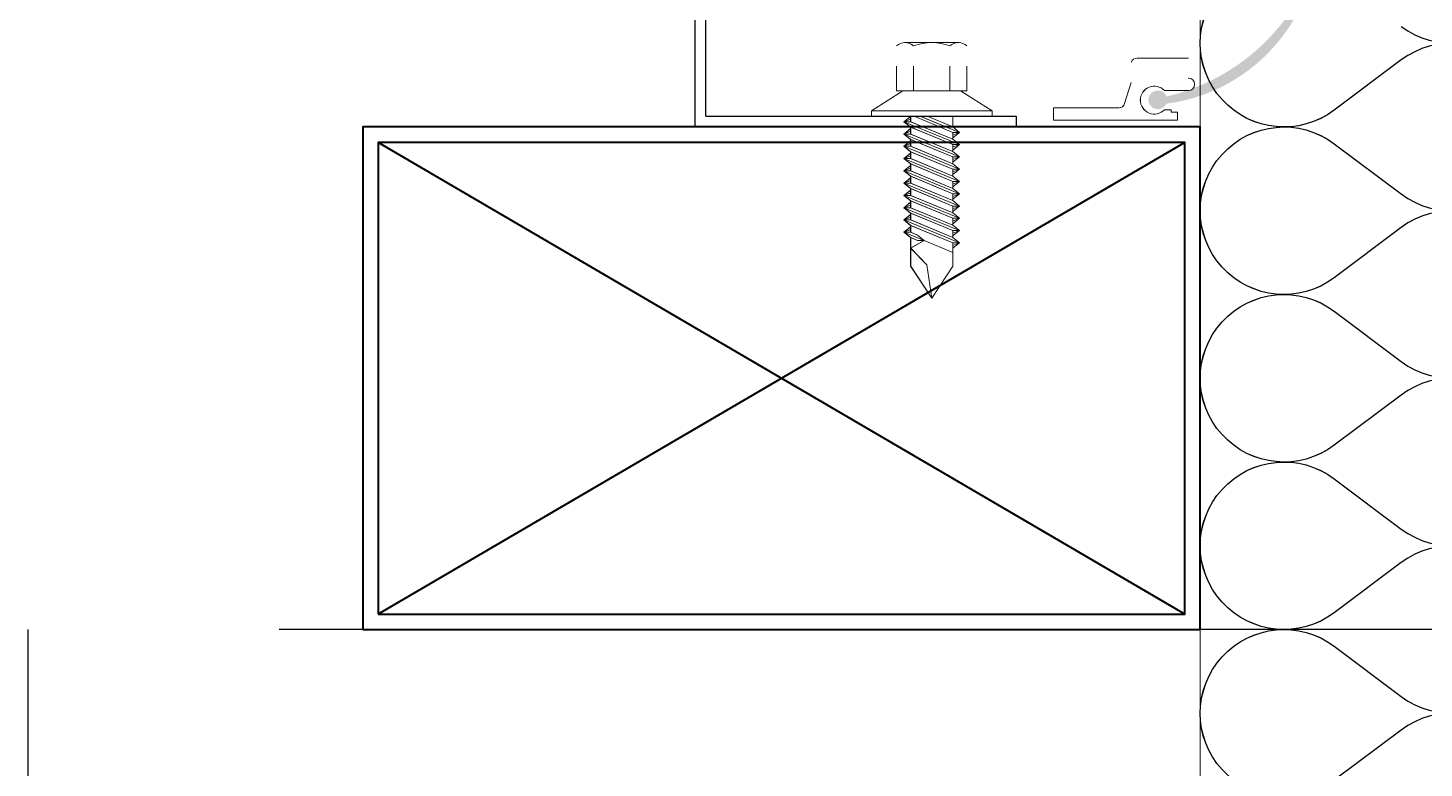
# Model space of a CAD drawing. Header units: millimetres. Extents: x 4003075 to 5615882, y 1445368 to 2591247.
# Drawn here: x 5466125 to 5466333.5, y 2445196.9 to 2445307.3 of the extents above; entities that cross this region are included whole.
import ezdxf

# ---------------------------------------------------------------- set-up
doc = ezdxf.new("R2010")
doc.units = ezdxf.units.MM
doc.linetypes.add('XR-평면도$0$HIDDEN', pattern=[0.375, 0.25, -0.125])
for name, color, linetype, lineweight in [('XR-평면도$0$A-CONC-LIN1', 9, 'Continuous', 40), ('XR-평면도$0$A-DWXM-SHUT', 9, 'Continuous', 25), ('XR-평면도$0$A-FFXM-EQP', 9, 'Continuous', 15), ('XR-평면도$0$A-WAXM-PANL', 9, 'Continuous', 20), ('XR-평면도$0$A-XXXX-STL', 9, 'Continuous', 25)]:
    doc.layers.add(name, color=color, linetype=linetype, lineweight=lineweight)
doc.layers.add('XR-평면도$0$HAT', color=9, linetype='Continuous')

# ---------------------------------------------------------------- blocks, each defined once
blk = doc.blocks.new('XR-평면도$0$단열재(PANEL)')
at = {"layer": 'XR-평면도$0$HAT'}
for points in [[(-40, 530, 2), (-40, 570), (-60, 555, -2.000000000000001), (-60, 595), (-40, 580, 2), (-40, 620), (-60, 605, -2.000000000000001), (-60, 645), (-40, 630, 2), (-40, 670), (-60, 655, -2.000000000000001), (-60, 695), (-40, 680, 2), (-40, 720), (-60, 705, -2.000000000000001), (-60, 745), (-40, 730, 2), (-40, 770), (-60, 755, -2.000000000000001), (-60, 795)], [(-40, 780, 2), (-40, 820)]]:
    blk.add_lwpolyline(points, format="xyb", dxfattribs=at)
blk = doc.blocks.new('XR-평면도$0$셔터(9600)230515')
at = {"layer": 'XR-평면도$0$A-FFXM-EQP'}
h = blk.add_hatch(color=256, dxfattribs=at)
h.paths.add_polyline_path([(9728.397390720844, 328.7435445988376, 0.0163060599630648), (9730.06910590589, 328.4705163294275, 1.195216071426934), (9732.318687831461, 330.0361336262722, 0.5433413256729775), (9730.03388345003, 329.5490610727866, -0.0136969446400019), (9728.397390720844, 329.976572820713)])
h.paths.add_polyline_path([(9728.397390720844, 328.7435445988376), (9728.397390720844, 329.976572820713, -0.0123550019948872), (9726.943266180753, 330.4385669248004), (9726.779162024557, 330.4385669248004, -0.2136446565201314), (9726.089404357075, 330.7473888860841, -0.1952151342262193), (9709.052759034037, 346.5337131561537), (9709.052759034037, 345.2237729037006, 0.2612675896303575)])
at = {"color": 1}
for p, q in [((9727.299999900746, 252.2999967830547, -1.844863750843914e-06), (9847.69999990077, 322.6999967829615, -1.844863750843914e-06)), ((9727.299999900746, 322.6999967829615, -1.844863750843914e-06), (9847.69999990077, 252.2999967830547, -1.844863750843914e-06))]:
    blk.add_line(p, q, dxfattribs=at)
at = {"color": 3, "elevation": -1.844863750843914e-06}
for points in [[(9849.999999900758, 249.9999967830081), (9724.999999900758, 249.9999967830081), (9724.999999900758, 324.9999967830081), (9849.999999900758, 324.9999967830081)], [(9847.69999990077, 252.2999967830547), (9727.299999900746, 252.2999967830547), (9727.299999900746, 322.6999967829615), (9847.69999990077, 322.6999967829615)]]:
    blk.add_lwpolyline(points, close=True, dxfattribs=at)
at = {"layer": 'XR-평면도$0$A-DWXM-SHUT', "ltscale": 20}
for p, q in [((9798.799999901503, 326.5999967844982), (9798.799999901503, 449.1499967547425)), ((9800.399999902993, 324.9999967830081), (9800.399999902993, 449.1499967547425)), ((9798.799999901503, 326.5999967844982), (9752.46801840648, 326.5999967844982)), ((9752.46801840648, 326.5999967844982), (9752.46801840648, 324.9999967830081)), ((9798.799999901503, 326.5999967844982, -1.9406158230204e-06), (9752.46801840648, 326.5999967844982, -1.9406158230204e-06)), ((9752.46801840648, 326.5999967844982, -1.9406158230204e-06), (9752.46801840648, 324.9999967830081, -1.9406158230204e-06)), ((9800.399999902993, 324.9999967830081), (9752.46801840648, 324.9999967830081))]:
    blk.add_line(p, q, dxfattribs=at)
at = {"layer": 'XR-평면도$0$A-FFXM-EQP'}
for p, q in [((9761.006167152374, 337.5991856055625), (9769.146805947124, 337.5991856055625)), ((9761.006167152374, 337.5991856055625, -1.9406158230204e-06), (9769.146805947124, 337.5991856055625, -1.9406158230204e-06)), ((9726.779162024557, 335.2871599728533), (9734.421648455262, 335.2871599728533)), ((9726.779162024557, 335.2871599728533, -1.9406158230204e-06), (9734.421648455262, 335.2871599728533, -1.9406158230204e-06)), ((9759.826486551612, 334.0999967844982), (9759.826486551612, 330.399996781518)), ((9759.826486551612, 334.0999967844982, -1.9406158230204e-06), (9759.826486551612, 330.399996781518, -1.9406158230204e-06)), ((9762.362940286695, 334.0999967844982), (9762.362940286695, 330.399996781518)), ((9762.362940286695, 334.0999967844982, -1.9406158230204e-06), (9762.362940286695, 330.399996781518, -1.9406158230204e-06)), ((9767.790032816529, 334.0999967844982), (9767.790032816529, 330.399996781518)), ((9767.790032816529, 334.0999967844982, -1.9406158230204e-06), (9767.790032816529, 330.399996781518, -1.9406158230204e-06)), ((9770.326486551612, 334.0999967844982), (9770.326486551612, 330.399996781518)), ((9770.326486551612, 334.0999967844982, -1.9406158230204e-06), (9770.326486551612, 330.399996781518, -1.9406158230204e-06)), ((9735.304258105754, 331.6390845568676), (9736.285757151842, 328.498287604918)), ((9735.304258105754, 331.6390845568676, -1.9406158230204e-06), (9736.285757151842, 328.498287604918, -1.9406158230204e-06)), ((9726.779162024557, 330.4385669248004), (9730.3568801409, 330.4385669248004)), ((9726.779162024557, 330.4385669248004, -1.9406158230204e-06), (9730.3568801409, 330.4385669248004, -1.9406158230204e-06)), ((9759.826486551612, 330.399996781518), (9770.326486551612, 330.399996781518)), ((9759.826486551612, 330.399996781518, -1.9406158230204e-06), (9770.326486551612, 330.399996781518, -1.9406158230204e-06)), ((9729.3220928362, 327.2021095285018), (9728.397390720844, 327.2021095285018)), ((9728.397390720844, 325.9999967830081), (9728.397390720844, 327.2021095285018)), ((9729.3220928362, 327.2021095285018, -1.9406158230204e-06), (9728.397390720844, 327.2021095285018, -1.9406158230204e-06)), ((9728.397390720844, 325.9999967830081, -1.9406158230204e-06), (9728.397390720844, 327.2021095285018, -1.9406158230204e-06)), ((9729.3220928362, 327.5719903761346), (9730.3568801409, 327.5719903761346)), ((9729.3220928362, 327.2021095285018), (9729.3220928362, 327.5719903761346)), ((9729.3220928362, 327.5719903761346, -1.9406158230204e-06), (9730.3568801409, 327.5719903761346, -1.9406158230204e-06)), ((9729.3220928362, 327.2021095285018, -1.9406158230204e-06), (9729.3220928362, 327.5719903761346, -1.9406158230204e-06)), ((9746.89143299073, 327.8494010099967), (9737.1157314381, 327.8494010099967)), ((9746.89143299073, 327.8494010099967, -1.9406158230204e-06), (9737.1157314381, 327.8494010099967, -1.9406158230204e-06)), ((9744.117326644659, 327.8494010099967), (9738.569113967418, 327.8494010099967)), ((9744.117326644659, 327.8494010099967, -1.9406158230204e-06), (9738.569113967418, 327.8494010099967, -1.9406158230204e-06)), ((9746.89143299073, 325.9999967830081), (9746.89143299073, 327.8494010099967)), ((9746.89143299073, 325.9999967830081, -1.9406158230204e-06), (9746.89143299073, 327.8494010099967, -1.9406158230204e-06)), ((9728.397390720844, 325.9999967830081), (9746.336611715555, 325.9999967830081)), ((9728.397390720844, 325.9999967830081, -1.9406158230204e-06), (9746.336611715555, 325.9999967830081, -1.9406158230204e-06)), ((9730.61667579174, 325.9999967830081), (9746.89143299073, 325.9999967830081)), ((9730.61667579174, 325.9999967830081, -1.9406158230204e-06), (9746.89143299073, 325.9999967830081, -1.9406158230204e-06)), ((9760.926486549377, 324.2001172395248), (9766.831087888628, 326.5999967844982)), ((9760.926486549377, 324.2001172395248, -1.9406158230204e-06), (9766.831087888628, 326.5999967844982, -1.9406158230204e-06)), ((9760.926486549377, 322.3671172426839), (9769.226486550122, 325.7845431135793)), ((9760.926486549377, 322.3671172426839), (9769.226486550122, 325.7845431135793)), ((9760.926486549377, 322.3671172426839, -1.9406158230204e-06), (9769.226486550122, 325.7845431135793, -1.9406158230204e-06)), ((9760.926486549377, 322.3671172426839, -1.9406158230204e-06), (9769.226486550122, 325.7845431135793, -1.9406158230204e-06)), ((9761.926486549377, 325.0042174475093), (9761.926486549377, 326.5999967844982)), ((9761.926486549377, 325.0042174475093, -1.9406158230204e-06), (9761.926486549377, 326.5999967844982, -1.9406158230204e-06)), ((9768.226486550122, 325.7845431135793), (9768.226486550122, 326.5999967844982)), ((9768.226486550122, 325.7845431135793, -1.9406158230204e-06), (9768.226486550122, 326.5999967844982, -1.9406158230204e-06)), ((9760.926486549377, 320.5341172383924), (9769.226486550122, 323.9515431167383)), ((9760.926486549377, 320.5341172383924), (9769.226486550122, 323.9515431167383)), ((9760.926486549377, 320.5341172383924, -1.9406158230204e-06), (9769.226486550122, 323.9515431167383, -1.9406158230204e-06)), ((9760.926486549377, 320.5341172383924, -1.9406158230204e-06), (9769.226486550122, 323.9515431167383, -1.9406158230204e-06)), ((9761.926486549377, 323.1712174432178), (9761.926486549377, 324.2001172395248)), ((9761.926486549377, 323.1712174432178, -1.9406158230204e-06), (9761.926486549377, 324.2001172395248, -1.9406158230204e-06)), ((9768.226486550122, 323.9515431167383), (9768.226486550122, 324.9804429130454)), ((9768.226486550122, 323.9515431167383, -1.9406158230204e-06), (9768.226486550122, 324.9804429130454, -1.9406158230204e-06)), ((9768.226486550122, 322.1185431198974), (9768.226486550122, 323.1474429087539)), ((9768.226486550122, 322.1185431198974, -1.9406158230204e-06), (9768.226486550122, 323.1474429087539, -1.9406158230204e-06)), ((9760.926486549377, 318.7011172415514), (9769.226486550122, 322.1185431198974)), ((9760.926486549377, 318.7011172415514), (9769.226486550122, 322.1185431198974)), ((9760.926486549377, 318.7011172415514, -1.9406158230204e-06), (9769.226486550122, 322.1185431198974, -1.9406158230204e-06)), ((9760.926486549377, 318.7011172415514, -1.9406158230204e-06), (9769.226486550122, 322.1185431198974, -1.9406158230204e-06)), ((9761.926486549377, 321.3382174463768), (9761.926486549377, 322.3671172426839)), ((9761.926486549377, 321.3382174463768, -1.9406158230204e-06), (9761.926486549377, 322.3671172426839, -1.9406158230204e-06)), ((9768.226486550122, 320.2855431156058), (9768.226486550122, 321.3144429119129)), ((9768.226486550122, 320.2855431156058, -1.9406158230204e-06), (9768.226486550122, 321.3144429119129, -1.9406158230204e-06)), ((9760.926486549377, 316.8681172372599), (9769.226486550122, 320.2855431156058)), ((9760.926486549377, 316.8681172372599), (9769.226486550122, 320.2855431156058)), ((9760.926486549377, 316.8681172372599, -1.9406158230204e-06), (9769.226486550122, 320.2855431156058, -1.9406158230204e-06)), ((9760.926486549377, 316.8681172372599, -1.9406158230204e-06), (9769.226486550122, 320.2855431156058, -1.9406158230204e-06)), ((9761.926486549377, 319.5052174420853), (9761.926486549377, 320.5341172383924)), ((9761.926486549377, 319.5052174420853, -1.9406158230204e-06), (9761.926486549377, 320.5341172383924, -1.9406158230204e-06)), ((9768.226486550122, 318.4525431187649), (9768.226486550122, 319.4814429076214)), ((9768.226486550122, 318.4525431187649, -1.9406158230204e-06), (9768.226486550122, 319.4814429076214, -1.9406158230204e-06)), ((9760.926486549377, 315.0351172404189), (9769.226486550122, 318.4525431187649)), ((9760.926486549377, 315.0351172404189), (9769.226486550122, 318.4525431187649)), ((9760.926486549377, 315.0351172404189, -1.9406158230204e-06), (9769.226486550122, 318.4525431187649, -1.9406158230204e-06)), ((9760.926486549377, 315.0351172404189, -1.9406158230204e-06), (9769.226486550122, 318.4525431187649, -1.9406158230204e-06)), ((9761.926486549377, 317.6722174452443), (9761.926486549377, 318.7011172415514)), ((9761.926486549377, 317.6722174452443, -1.9406158230204e-06), (9761.926486549377, 318.7011172415514, -1.9406158230204e-06)), ((9761.926486549377, 315.8392174484034), (9761.926486549377, 316.8681172372599)), ((9761.926486549377, 315.8392174484034, -1.9406158230204e-06), (9761.926486549377, 316.8681172372599, -1.9406158230204e-06)), ((9768.226486550122, 316.6195431144733), (9768.226486550122, 317.6484429107804)), ((9768.226486550122, 316.6195431144733, -1.9406158230204e-06), (9768.226486550122, 317.6484429107804, -1.9406158230204e-06)), ((9760.926486549377, 313.2021172361274), (9769.226486550122, 316.6195431144733)), ((9760.926486549377, 313.2021172361274), (9769.226486550122, 316.6195431144733)), ((9760.926486549377, 313.2021172361274, -1.9406158230204e-06), (9769.226486550122, 316.6195431144733, -1.9406158230204e-06)), ((9760.926486549377, 313.2021172361274, -1.9406158230204e-06), (9769.226486550122, 316.6195431144733, -1.9406158230204e-06)), ((9760.926486549377, 311.3691172392864), (9769.226486550122, 314.7865431176324)), ((9760.926486549377, 311.3691172392864), (9769.226486550122, 314.7865431176324)), ((9760.926486549377, 311.3691172392864, -1.9406158230204e-06), (9769.226486550122, 314.7865431176324, -1.9406158230204e-06)), ((9760.926486549377, 311.3691172392864, -1.9406158230204e-06), (9769.226486550122, 314.7865431176324, -1.9406158230204e-06)), ((9761.926486549377, 314.0062174441118), (9761.926486549377, 315.0351172404189)), ((9761.926486549377, 314.0062174441118, -1.9406158230204e-06), (9761.926486549377, 315.0351172404189, -1.9406158230204e-06)), ((9768.226486550122, 314.7865431176324), (9768.226486550122, 315.8154429064889)), ((9768.226486550122, 314.7865431176324, -1.9406158230204e-06), (9768.226486550122, 315.8154429064889, -1.9406158230204e-06)), ((9760.926486549377, 309.5361172424455), (9769.226486550122, 312.9535431133409)), ((9760.926486549377, 309.5361172424455), (9769.226486550122, 312.9535431133409)), ((9760.926486549377, 309.5361172424455, -1.9406158230204e-06), (9769.226486550122, 312.9535431133409, -1.9406158230204e-06)), ((9760.926486549377, 309.5361172424455, -1.9406158230204e-06), (9769.226486550122, 312.9535431133409, -1.9406158230204e-06)), ((9761.926486549377, 312.1732174472709), (9761.926486549377, 313.2021172361274)), ((9761.926486549377, 312.1732174472709, -1.9406158230204e-06), (9761.926486549377, 313.2021172361274, -1.9406158230204e-06)), ((9768.226486550122, 312.9535431133409), (9768.226486550122, 313.9824429096479)), ((9768.226486550122, 312.9535431133409, -1.9406158230204e-06), (9768.226486550122, 313.9824429096479, -1.9406158230204e-06)), ((9760.926486549377, 307.7031172381539), (9769.226486550122, 311.1205431164999)), ((9760.926486549377, 307.7031172381539), (9769.226486550122, 311.1205431164999)), ((9760.926486549377, 307.7031172381539, -1.9406158230204e-06), (9769.226486550122, 311.1205431164999, -1.9406158230204e-06)), ((9760.926486549377, 307.7031172381539, -1.9406158230204e-06), (9769.226486550122, 311.1205431164999, -1.9406158230204e-06)), ((9761.926486549377, 310.3402174429793), (9761.926486549377, 311.3691172392864)), ((9761.926486549377, 310.3402174429793, -1.9406158230204e-06), (9761.926486549377, 311.3691172392864, -1.9406158230204e-06)), ((9768.226486550122, 311.1205431164999), (9768.226486550122, 312.149442912807)), ((9768.226486550122, 311.1205431164999, -1.9406158230204e-06), (9768.226486550122, 312.149442912807, -1.9406158230204e-06)), ((9761.926486549377, 308.5072174461384), (9761.926486549377, 309.5361172424455)), ((9761.926486549377, 308.5072174461384, -1.9406158230204e-06), (9761.926486549377, 309.5361172424455, -1.9406158230204e-06)), ((9766.218320568501, 308.0489667000074), (9769.226486550122, 309.2875431196589)), ((9766.218320568501, 308.0489667000074), (9769.226486550122, 309.2875431196589)), ((9766.218320568501, 308.0489667000074, -1.9406158230204e-06), (9769.226486550122, 309.2875431196589, -1.9406158230204e-06)), ((9766.218320568501, 308.0489667000074, -1.9406158230204e-06), (9769.226486550122, 309.2875431196589, -1.9406158230204e-06)), ((9768.226486550122, 309.2875431196589), (9768.226486550122, 310.3164429085155)), ((9768.226486550122, 309.2875431196589, -1.9406158230204e-06), (9768.226486550122, 310.3164429085155, -1.9406158230204e-06)), ((9768.226486550122, 304.2309967817564), (9768.226486550122, 308.4834429116745)), ((9768.226486550122, 304.2309967817564, -1.9406158230204e-06), (9768.226486550122, 308.4834429116745, -1.9406158230204e-06)), ((9761.926486549377, 304.2309967817564), (9761.926486549377, 307.7031172381539)), ((9761.926486549377, 304.2309967817564, -1.9406158230204e-06), (9761.926486549377, 307.7031172381539, -1.9406158230204e-06))]:
    blk.add_line(p, q, dxfattribs=at)
for points in [[(9769.376486548632, 330.399996781518), (9760.776486550867, 330.399996781518), (9756.076486551612, 327.399996781518), (9774.076486551612, 327.399996781518)], [(9774.076486551612, 327.399996781518), (9756.076486551612, 327.399996781518), (9756.076486551612, 326.5999967844982), (9774.076486551612, 326.5999967844982)], [(9769.226486550122, 325.7845431135793), (9768.226486550122, 324.9804429130454), (9761.926486549377, 322.3671172426839), (9760.926486549377, 322.3671172426839), (9761.926486549377, 323.1712174432178), (9768.226486550122, 325.7845431135793)], [(9769.226486550122, 323.9515431167383), (9768.226486550122, 323.1474429087539), (9761.926486549377, 320.5341172383924), (9760.926486549377, 320.5341172383924), (9761.926486549377, 321.3382174463768), (9768.226486550122, 323.9515431167383)], [(9769.226486550122, 322.1185431198974), (9768.226486550122, 321.3144429119129), (9761.926486549377, 318.7011172415514), (9760.926486549377, 318.7011172415514), (9761.926486549377, 319.5052174420853), (9768.226486550122, 322.1185431198974)], [(9769.226486550122, 320.2855431156058), (9768.226486550122, 319.4814429076214), (9761.926486549377, 316.8681172372599), (9760.926486549377, 316.8681172372599), (9761.926486549377, 317.6722174452443), (9768.226486550122, 320.2855431156058)], [(9769.226486550122, 318.4525431187649), (9768.226486550122, 317.6484429107804), (9761.926486549377, 315.0351172404189), (9760.926486549377, 315.0351172404189), (9761.926486549377, 315.8392174484034), (9768.226486550122, 318.4525431187649)], [(9769.226486550122, 316.6195431144733), (9768.226486550122, 315.8154429064889), (9761.926486549377, 313.2021172361274), (9760.926486549377, 313.2021172361274), (9761.926486549377, 314.0062174441118), (9768.226486550122, 316.6195431144733)], [(9769.226486550122, 314.7865431176324), (9768.226486550122, 313.9824429096479), (9761.926486549377, 311.3691172392864), (9760.926486549377, 311.3691172392864), (9761.926486549377, 312.1732174472709), (9768.226486550122, 314.7865431176324)], [(9769.226486550122, 312.9535431133409), (9768.226486550122, 312.149442912807), (9761.926486549377, 309.5361172424455), (9760.926486549377, 309.5361172424455), (9761.926486549377, 310.3402174429793), (9768.226486550122, 312.9535431133409)], [(9769.226486550122, 311.1205431164999), (9768.226486550122, 310.3164429085155), (9761.926486549377, 307.7031172381539), (9760.926486549377, 307.7031172381539), (9761.926486549377, 308.5072174461384), (9768.226486550122, 311.1205431164999)], [(9769.226486550122, 309.2875431196589), (9768.226486550122, 308.4834429116745), (9767.218320568501, 308.0489667000074), (9766.218320568501, 308.0489667000074), (9767.218320568501, 308.8530669079919), (9768.226486550122, 309.2875431196589)]]:
    blk.add_lwpolyline(points, close=True, dxfattribs=at)
at = {"layer": 'XR-평면도$0$A-FFXM-EQP', "elevation": -1.9406158230204e-06}
for points in [[(9769.376486548632, 330.399996781518), (9760.776486550867, 330.399996781518), (9756.076486551612, 327.399996781518), (9774.076486551612, 327.399996781518)], [(9774.076486551612, 327.399996781518), (9756.076486551612, 327.399996781518), (9756.076486551612, 326.5999967844982), (9774.076486551612, 326.5999967844982)], [(9769.226486550122, 325.7845431135793), (9768.226486550122, 324.9804429130454), (9761.926486549377, 322.3671172426839), (9760.926486549377, 322.3671172426839), (9761.926486549377, 323.1712174432178), (9768.226486550122, 325.7845431135793)], [(9769.226486550122, 323.9515431167383), (9768.226486550122, 323.1474429087539), (9761.926486549377, 320.5341172383924), (9760.926486549377, 320.5341172383924), (9761.926486549377, 321.3382174463768), (9768.226486550122, 323.9515431167383)], [(9769.226486550122, 322.1185431198974), (9768.226486550122, 321.3144429119129), (9761.926486549377, 318.7011172415514), (9760.926486549377, 318.7011172415514), (9761.926486549377, 319.5052174420853), (9768.226486550122, 322.1185431198974)], [(9769.226486550122, 320.2855431156058), (9768.226486550122, 319.4814429076214), (9761.926486549377, 316.8681172372599), (9760.926486549377, 316.8681172372599), (9761.926486549377, 317.6722174452443), (9768.226486550122, 320.2855431156058)], [(9769.226486550122, 318.4525431187649), (9768.226486550122, 317.6484429107804), (9761.926486549377, 315.0351172404189), (9760.926486549377, 315.0351172404189), (9761.926486549377, 315.8392174484034), (9768.226486550122, 318.4525431187649)], [(9769.226486550122, 316.6195431144733), (9768.226486550122, 315.8154429064889), (9761.926486549377, 313.2021172361274), (9760.926486549377, 313.2021172361274), (9761.926486549377, 314.0062174441118), (9768.226486550122, 316.6195431144733)], [(9769.226486550122, 314.7865431176324), (9768.226486550122, 313.9824429096479), (9761.926486549377, 311.3691172392864), (9760.926486549377, 311.3691172392864), (9761.926486549377, 312.1732174472709), (9768.226486550122, 314.7865431176324)], [(9769.226486550122, 312.9535431133409), (9768.226486550122, 312.149442912807), (9761.926486549377, 309.5361172424455), (9760.926486549377, 309.5361172424455), (9761.926486549377, 310.3402174429793), (9768.226486550122, 312.9535431133409)], [(9769.226486550122, 311.1205431164999), (9768.226486550122, 310.3164429085155), (9761.926486549377, 307.7031172381539), (9760.926486549377, 307.7031172381539), (9761.926486549377, 308.5072174461384), (9768.226486550122, 311.1205431164999)], [(9769.226486550122, 309.2875431196589), (9768.226486550122, 308.4834429116745), (9767.218320568501, 308.0489667000074), (9766.218320568501, 308.0489667000074), (9767.218320568501, 308.8530669079919), (9768.226486550122, 309.2875431196589)]]:
    blk.add_lwpolyline(points, close=True, dxfattribs=at)
at = {"layer": 'XR-평면도$0$A-FFXM-EQP'}
for points in [[(9767.711927411556, 326.5999967844982), (9761.926486549377, 324.2001172395248), (9760.926486549377, 324.2001172395248), (9761.926486549377, 325.0042174475093), (9765.773465873152, 326.5999967844982)], [(9768.226486550122, 326.1865932212968), (9769.226486550122, 325.7845431135793), (9768.226486550122, 326.5886433215637)], [(9761.926486549377, 323.7980671392579), (9760.926486549377, 324.2001172395248), (9761.926486549377, 323.3960170315404)], [(9768.226486550122, 324.3535932170053), (9769.226486550122, 323.9515431167383), (9768.226486550122, 324.7556433247228)], [(9761.926486549377, 321.9650671349664), (9760.926486549377, 322.3671172426839), (9761.926486549377, 321.5630170346994)], [(9761.926486549377, 321.9650671349664), (9760.926486549377, 322.3671172426839), (9761.926486549377, 321.5630170346994)], [(9768.226486550122, 322.5205932201643), (9769.226486550122, 322.1185431198974), (9768.226486550122, 322.9226433204312)], [(9768.226486550122, 320.6875932158728), (9769.226486550122, 320.2855431156058), (9768.226486550122, 321.0896433235903)], [(9761.926486549377, 320.1320671381254), (9760.926486549377, 320.5341172383924), (9761.926486549377, 319.7300170304079)], [(9761.926486549377, 320.1320671381254), (9760.926486549377, 320.5341172383924), (9761.926486549377, 319.7300170304079)], [(9768.226486550122, 318.8545932190318), (9769.226486550122, 318.4525431187649), (9768.226486550122, 319.2566433192987)], [(9761.926486549377, 318.2990671338339), (9760.926486549377, 318.7011172415514), (9761.926486549377, 317.897017033567)], [(9761.926486549377, 318.2990671338339), (9760.926486549377, 318.7011172415514), (9761.926486549377, 317.897017033567)], [(9761.926486549377, 316.4660671369929), (9760.926486549377, 316.8681172372599), (9761.926486549377, 316.064017036726)], [(9761.926486549377, 316.4660671369929), (9760.926486549377, 316.8681172372599), (9761.926486549377, 316.064017036726)], [(9768.226486550122, 317.0215932221909), (9769.226486550122, 316.6195431144733), (9768.226486550122, 317.4236433224578)], [(9761.926486549377, 314.6330671327014), (9760.926486549377, 315.0351172404189), (9761.926486549377, 314.2310170324345)], [(9761.926486549377, 314.6330671327014), (9760.926486549377, 315.0351172404189), (9761.926486549377, 314.2310170324345)], [(9768.226486550122, 315.1885932178993), (9769.226486550122, 314.7865431176324), (9768.226486550122, 315.5906433256168)], [(9761.926486549377, 312.8000671358604), (9760.926486549377, 313.2021172361274), (9761.926486549377, 312.3980170355935)], [(9761.926486549377, 312.8000671358604), (9760.926486549377, 313.2021172361274), (9761.926486549377, 312.3980170355935)], [(9768.226486550122, 313.3555932210584), (9769.226486550122, 312.9535431133409), (9768.226486550122, 313.7576433213253)], [(9761.926486549377, 310.9670671390195), (9760.926486549377, 311.3691172392864), (9761.926486549377, 310.565017031302)], [(9761.926486549377, 310.9670671390195), (9760.926486549377, 311.3691172392864), (9761.926486549377, 310.565017031302)], [(9768.226486550122, 311.5225932167668), (9769.226486550122, 311.1205431164999), (9768.226486550122, 311.9246433244844)], [(9761.926486549377, 309.134067134728), (9760.926486549377, 309.5361172424455), (9761.926486549377, 308.732017034461)], [(9761.926486549377, 309.134067134728), (9760.926486549377, 309.5361172424455), (9761.926486549377, 308.732017034461)], [(9768.226486550122, 309.6895932199259), (9769.226486550122, 309.2875431196589), (9768.226486550122, 310.0916433201928)], [(9761.926486549377, 307.301067137887), (9760.926486549377, 307.7031172381539), (9761.926486549377, 306.8990170301695)], [(9761.926486549377, 307.301067137887), (9760.926486549377, 307.7031172381539), (9761.926486549377, 306.8990170301695)], [(9761.926486549377, 306.2721673415799), (9766.214788989573, 308.0766898037691), (9768.226486550122, 306.9053331183095), (9765.808420950025, 304.4043283032079), (9765.076486551612, 299.4309967847366)], [(9768.226486550122, 304.2309967817564), (9765.076486551612, 299.4309967847366), (9761.926486549377, 304.2309967817564)]]:
    blk.add_lwpolyline(points, dxfattribs=at)
at = {"layer": 'XR-평면도$0$A-FFXM-EQP', "elevation": -1.9406158230204e-06}
for points in [[(9767.711927411556, 326.5999967844982), (9761.926486549377, 324.2001172395248), (9760.926486549377, 324.2001172395248), (9761.926486549377, 325.0042174475093), (9765.773465873152, 326.5999967844982)], [(9768.226486550122, 326.1865932212968), (9769.226486550122, 325.7845431135793), (9768.226486550122, 326.5886433215637)], [(9761.926486549377, 323.7980671392579), (9760.926486549377, 324.2001172395248), (9761.926486549377, 323.3960170315404)], [(9768.226486550122, 324.3535932170053), (9769.226486550122, 323.9515431167383), (9768.226486550122, 324.7556433247228)], [(9761.926486549377, 321.9650671349664), (9760.926486549377, 322.3671172426839), (9761.926486549377, 321.5630170346994)], [(9761.926486549377, 321.9650671349664), (9760.926486549377, 322.3671172426839), (9761.926486549377, 321.5630170346994)], [(9768.226486550122, 322.5205932201643), (9769.226486550122, 322.1185431198974), (9768.226486550122, 322.9226433204312)], [(9768.226486550122, 320.6875932158728), (9769.226486550122, 320.2855431156058), (9768.226486550122, 321.0896433235903)], [(9761.926486549377, 320.1320671381254), (9760.926486549377, 320.5341172383924), (9761.926486549377, 319.7300170304079)], [(9761.926486549377, 320.1320671381254), (9760.926486549377, 320.5341172383924), (9761.926486549377, 319.7300170304079)], [(9768.226486550122, 318.8545932190318), (9769.226486550122, 318.4525431187649), (9768.226486550122, 319.2566433192987)], [(9761.926486549377, 318.2990671338339), (9760.926486549377, 318.7011172415514), (9761.926486549377, 317.897017033567)], [(9761.926486549377, 318.2990671338339), (9760.926486549377, 318.7011172415514), (9761.926486549377, 317.897017033567)], [(9761.926486549377, 316.4660671369929), (9760.926486549377, 316.8681172372599), (9761.926486549377, 316.064017036726)], [(9761.926486549377, 316.4660671369929), (9760.926486549377, 316.8681172372599), (9761.926486549377, 316.064017036726)], [(9768.226486550122, 317.0215932221909), (9769.226486550122, 316.6195431144733), (9768.226486550122, 317.4236433224578)], [(9761.926486549377, 314.6330671327014), (9760.926486549377, 315.0351172404189), (9761.926486549377, 314.2310170324345)], [(9761.926486549377, 314.6330671327014), (9760.926486549377, 315.0351172404189), (9761.926486549377, 314.2310170324345)], [(9768.226486550122, 315.1885932178993), (9769.226486550122, 314.7865431176324), (9768.226486550122, 315.5906433256168)], [(9761.926486549377, 312.8000671358604), (9760.926486549377, 313.2021172361274), (9761.926486549377, 312.3980170355935)], [(9761.926486549377, 312.8000671358604), (9760.926486549377, 313.2021172361274), (9761.926486549377, 312.3980170355935)], [(9768.226486550122, 313.3555932210584), (9769.226486550122, 312.9535431133409), (9768.226486550122, 313.7576433213253)], [(9761.926486549377, 310.9670671390195), (9760.926486549377, 311.3691172392864), (9761.926486549377, 310.565017031302)], [(9761.926486549377, 310.9670671390195), (9760.926486549377, 311.3691172392864), (9761.926486549377, 310.565017031302)], [(9768.226486550122, 311.5225932167668), (9769.226486550122, 311.1205431164999), (9768.226486550122, 311.9246433244844)], [(9761.926486549377, 309.134067134728), (9760.926486549377, 309.5361172424455), (9761.926486549377, 308.732017034461)], [(9761.926486549377, 309.134067134728), (9760.926486549377, 309.5361172424455), (9761.926486549377, 308.732017034461)], [(9768.226486550122, 309.6895932199259), (9769.226486550122, 309.2875431196589), (9768.226486550122, 310.0916433201928)], [(9761.926486549377, 307.301067137887), (9760.926486549377, 307.7031172381539), (9761.926486549377, 306.8990170301695)], [(9761.926486549377, 307.301067137887), (9760.926486549377, 307.7031172381539), (9761.926486549377, 306.8990170301695)], [(9761.926486549377, 306.2721673415799), (9766.214788989573, 308.0766898037691), (9768.226486550122, 306.9053331183095), (9765.808420950025, 304.4043283032079), (9765.076486551612, 299.4309967847366)], [(9768.226486550122, 304.2309967817564), (9765.076486551612, 299.4309967847366), (9761.926486549377, 304.2309967817564)]]:
    blk.add_lwpolyline(points, dxfattribs=at)
at = {"layer": 'XR-평면도$0$A-FFXM-EQP'}
for centre, radius, start, end in [((9761.094713417291, 335.7407862143882, 1.862677123654066e-09), 1.858399387227786, 46.96620139713344, 133.0337986028666), ((9761.094713417291, 335.7407862143882, -1.938753145896746e-06), 1.858399387227785, 46.96620141586369, 133.0337985841363), ((9765.076486551612, 329.9858522685536, 1.862677123654066e-09), 7.613333333272044, 69.11948586372718, 110.8805141362728), ((9765.076486551612, 329.9858522685536, -1.938753145896746e-06), 7.61333333327204, 69.11948586372718, 110.8805141362728), ((9769.058259682208, 335.7407862143882, 1.862677123654066e-09), 1.858399387227786, 46.96620139713344, 133.0337986028666), ((9769.058259682208, 335.7407862143882, -1.938753145896746e-06), 1.858399387227785, 46.96620141586369, 133.0337985841363), ((9734.421648455262, 334.3624578612216), 0.9247021132075472, 17.3540246958927, 90), ((9734.421648455262, 334.3624578612216, -1.9406158230204e-06), 0.9247021132075468, 17.35402470964685, 90), ((9726.779162024557, 331.3632690401573), 0.9247021132075472, 90, 270), ((9726.779162024557, 331.3632690401573, -1.9406158230204e-06), 0.9247021132075468, 90, 270), ((9731.865023647844, 329.0052786486049), 2.080579754716981, 223.5422191498786, 136.4577808501215), ((9731.865023647844, 329.0052786486049, -1.9406158230204e-06), 2.08057975471698, 223.5422191311728, 136.4577808688272), ((9737.168366802334, 328.7741031216283), 0.9247021132075472, 197.3540246958927, 270), ((9737.168366802334, 328.7741031216283, -1.9406158230204e-06), 0.9247021132075468, 197.3540247096469, 270)]:
    blk.add_arc(centre, radius, start, end, dxfattribs=at)
at = {"layer": 'XR-평면도$0$A-WAXM-PANL', "elevation": -1.9406158230204e-06}
blk.add_lwpolyline([(9899.99999990099, -50.0000032169919), (9724.999999900758, -50.0000032169919), (9724.999999900758, 374.9999967832409), (9674.999999900758, 374.9999967832409), (9674.999999900758, -100.0000032169919), (9899.99999990099, -100.0000032169919)], dxfattribs=at)
at = {"layer": 'XR-평면도$0$A-XXXX-STL', "color": 3, "linetype": 'XR-평면도$0$HIDDEN', "ltscale": 300}
blk.add_lwpolyline([(-9.918585419654846e-08, 249.9999967830081), (9899.999999900816, 249.9999967830081), (9899.999999900816, -3.21699189953506e-06), (-9.918585419654846e-08, -3.21699189953506e-06)], close=True, dxfattribs=at)
at = {"xscale": -0.5, "yscale": 0.5, "zscale": 0.5}
blk.add_blockref('XR-평면도$0$단열재(PANEL)', (9674.999999900758, -50.00000643378007), dxfattribs=at)

msp = doc.modelspace()

# ---------------------------------------------------------------- block references
at = {"layer": 'XR-평면도$0$A-CONC-LIN1', "xscale": -1}
for p in [(5476025.039183877, 2444967.56439402), (5476025.04634876, 2444967.56439402), (5476025.04634876, 2444967.56439402)]:
    msp.add_blockref('XR-평면도$0$셔터(9600)230515', p, dxfattribs=at)

doc.saveas('drawing.dxf')
